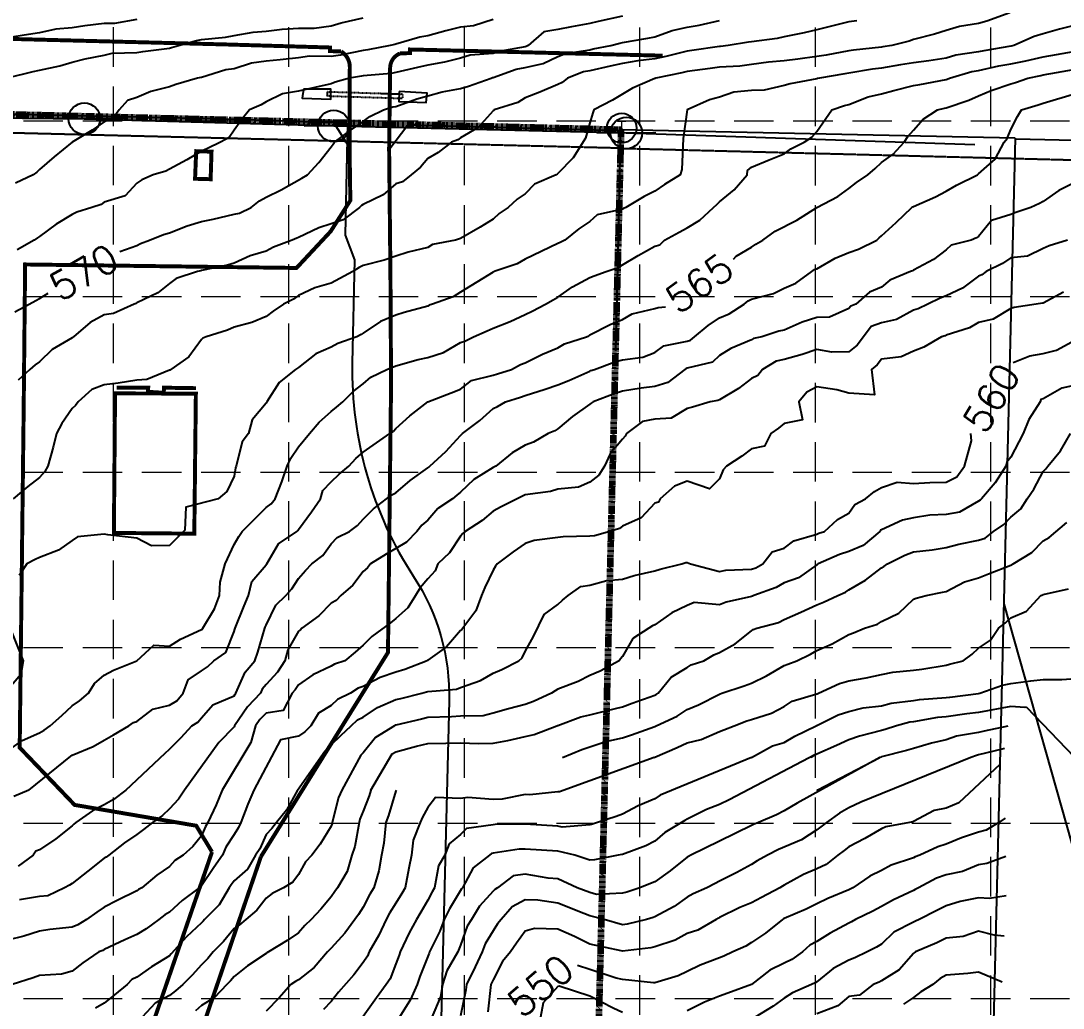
# Model space of a CAD drawing. Header units: inches. Extents: x 8135 to 11700, y -938 to 4760.
# Drawn here: x 9337 to 9865, y 3684 to 4184 of the extents above; entities that cross this region are included whole.
import ezdxf
from ezdxf.enums import TextEntityAlignment as Align

# ---------------------------------------------------------------- set-up
doc = ezdxf.new("R2010")
doc.units = ezdxf.units.IN
doc.header["$MEASUREMENT"] = 0
for name, pattern in [('DASHED', [0.75, 0.5, -0.25]), ('HIDDEN', [0.375, 0.25, -0.125]), ('HIDDEN2', [0.1875, 0.125, -0.0625]), ('PHANTOM', [2.5, 1.25, -0.25, 0.25, -0.25, 0.25, -0.25])]:
    doc.linetypes.add(name, pattern=pattern)
for name, color, linetype in [('ADJ', 11, 'Continuous'), ('ADJ-T', 11, 'Continuous'), ('BNDY', 1, 'PHANTOM'), ('EC', 35, 'DASHED'), ('ESMT', 7, 'HIDDEN'), ('FENCE', 8, 'FENCELINE3'), ('freeze', 7, 'Continuous'), ('GRID', 254, 'HIDDEN'), ('PH2-BNDY', 1, 'PHANTOM'), ('PH2-LOTLINE', 7, 'Continuous'), ('XBLDG', 5, 'Continuous'), ('XCONC', 8, 'Continuous'), ('XELEC', 7, 'DASHED'), ('XMISC', 8, 'Continuous'), ('XRCP', 8, 'HIDDEN2'), ('XTELE', 8, 'Continuous')]:
    doc.layers.add(name, color=color, linetype=linetype)
doc.styles.add('L60', font='simplex', dxfattribs={"height": 12})
doc.styles.get("Standard").update_dxf_attribs({"font": 'ARIAL.TTF'})
doc.styles.add('Style-simple', font='simple.shx')
doc.linetypes.add('FENCELINE3', pattern='A,0.8,-0.1,["X",Standard,S=0.1,R=0,X=-0.05,Y=-0.05],-0.1', length=1)

# ---------------------------------------------------------------- blocks, each defined once
blk = doc.blocks.new('tped')
blk.add_circle((0, 0), 0.75)
at = {"style": 'L60'}
blk.add_text('T', height=0.703, dxfattribs=at).set_placement((0, 0), align=Align.MIDDLE)
blk = doc.blocks.new('pp')
at = {"linetype": 'Continuous'}
blk.add_line((1.871, 0), (-1.871, 0), dxfattribs=at)
blk.add_circle((0, 0), 1, dxfattribs=at)

msp = doc.modelspace()

# ---------------------------------------------------------------- linework, layer by layer
at = {"layer": 'ADJ', "ltscale": 100}
msp.add_line((9841.44, 4124.74), (9915.29, 4122.83), dxfattribs=at)
at = {"layer": 'ADJ'}
msp.add_line((9835.38, 3889.16), (9875.17, 3749.16), dxfattribs=at)
at = {"layer": 'ADJ-T'}
for points in [[(9841.16, 4124.93), (9641.62, 4129.22)], [(9841.16, 4124.93), (9819.06, 3223.06)]]:
    msp.add_lwpolyline(points, dxfattribs=at)
at = {"layer": 'BNDY', "lineweight": 200}
for p, q in [((9641.62, 4129.22), (9241.91, 4139.22)), ((9619.08, 3228.04), (9641.62, 4129.22))]:
    msp.add_line(p, q, dxfattribs=at)
at = {"layer": 'EC', "color": 35, "linetype": 'Continuous'}
for p, q in [((9576.67, 4185.03, 572), (9566.77, 4181.81, 572)), ((9552.76, 4179.33, 572), (9543.67, 4176.81, 572)), ((9560.17, 4181.29, 572), (9552.76, 4179.33, 572)), ((9566.77, 4181.81, 572), (9560.17, 4181.29, 572)), ((9524.55, 4171.91, 572), (9513.18, 4169.65, 572)), ((9526.87, 4172.47, 572), (9524.55, 4171.91, 572)), ((9527.42, 4172.62, 572), (9526.87, 4172.47, 572)), ((9539.58, 4176.07, 572), (9527.42, 4172.62, 572)), ((9543.67, 4176.81, 572), (9539.58, 4176.07, 572)), ((9483.59, 4166.49, 572), (9478.17, 4165.74, 572)), ((9494.67, 4166.33, 572), (9483.59, 4166.49, 572)), ((9499.42, 4167.09, 572), (9494.67, 4166.33, 572)), ((9510.92, 4169.46, 572), (9499.42, 4167.09, 572)), ((9513.18, 4169.65, 572), (9510.92, 4169.46, 572)), ((9454.29, 4162.91, 572), (9445.42, 4160.03, 572)), ((9461.67, 4163.94, 572), (9454.29, 4162.91, 572)), ((9468.89, 4164.69, 572), (9461.67, 4163.94, 572)), ((9478.17, 4165.74, 572), (9468.89, 4164.69, 572)), ((9428.63, 4155.71, 572), (9427.01, 4155.41, 572)), ((9428.92, 4155.8, 572), (9428.63, 4155.71, 572)), ((9441.22, 4159.61, 572), (9428.92, 4155.8, 572)), ((9445.42, 4160.03, 572), (9441.22, 4159.61, 572)), ((9412.67, 4151.05, 572), (9403.25, 4148.55, 572)), ((9415.92, 4152.21, 572), (9412.67, 4151.05, 572)), ((9427.01, 4155.41, 572), (9415.92, 4152.21, 572)), ((9396.17, 4145.61, 572), (9391.42, 4144.02, 572)), ((9403.25, 4148.55, 572), (9396.17, 4145.61, 572)), ((9391.42, 4144.02, 572), (9387.22, 4139.41, 572)), ((9384.07, 4135.01, 572), (9379.67, 4133.27, 572)), ((9387.22, 4139.41, 572), (9384.07, 4135.01, 572)), ((9379.67, 4133.27, 572), (9373.58, 4129.1, 572)), ((9373.58, 4129.1, 572), (9363.42, 4122.91, 572)), ((9363.42, 4122.91, 572), (9354.32, 4115.51, 572)), ((9354.32, 4115.51, 572), (9346.92, 4109.07, 572)), ((9346.92, 4109.07, 572), (9345.55, 4107.81, 572)), ((9343.67, 4106.41, 572), (9334.79, 4102.23, 572)), ((9345.55, 4107.81, 572), (9343.67, 4106.41, 572))]:
    msp.add_line(p, q, dxfattribs=at)
at = {"layer": 'EC', "color": 35, "linetype": 'Continuous', "flags": 128}
for points, elevation in [([(9838.43, 4188.41), (9826.74, 4184.29), (9822.67, 4183.02), (9812.95, 4181.63), (9806.17, 4179.58), (9800.38, 4177.7), (9789.67, 4174.99), (9787.45, 4174.17), (9778.62, 4171.91), (9774.14, 4171.18), (9773.42, 4171.06), (9759.24, 4169.59), (9756.92, 4169.2), (9745.4, 4167.11), (9740.67, 4166.34), (9731.11, 4164.98), (9724.17, 4164.2), (9716.17, 4163.41), (9707.67, 4162.32), (9701.64, 4161.54), (9691.42, 4160.95), (9686.57, 4160.27), (9674.92, 4158.73), (9672.32, 4158.05), (9659.17, 4155.41), (9658.84, 4155.25), (9658.67, 4155.16), (9647.38, 4150.37), (9642.17, 4147.27), (9637.21, 4144.23), (9627.74, 4139.41), (9627.21, 4137.88), (9625.67, 4132.81), (9623.55, 4125.06), (9617.2, 4115.02), (9609.42, 4107.13), (9609.09, 4106.74), (9608.71, 4106.41), (9597.7, 4101.63), (9592.92, 4096.86), (9588.8, 4094.1), (9584.26, 4089.91), (9579.67, 4086.87), (9576.67, 4083.99), (9570.13, 4079.96), (9560.17, 4074.24), (9559.6, 4073.99), (9557.64, 4073.41), (9545.97, 4071.18), (9543.67, 4069.67), (9533.59, 4067.34), (9527.42, 4065.22), (9521.45, 4063.2), (9510.92, 4060.54), (9508.86, 4059.44), (9505.7, 4057.41), (9494.67, 4051.5), (9486.3, 4049.28), (9478.17, 4045.31), (9475.57, 4043.52), (9470.56, 4040.91), (9465.23, 4037.36), (9461.67, 4034.67), (9454.49, 4031.71), (9445.42, 4029.24), (9442.07, 4027.77), (9431.28, 4024.41), (9429.58, 4023.75), (9428.92, 4022.98), (9422.6, 4014.33), (9413.41, 4007.91), (9413.03, 4007.55), (9412.67, 4007.44), (9401.23, 4002.86), (9396.17, 4002.53), (9386.7, 4000.88), (9379.67, 4000.17), (9373.46, 3997.72), (9366.47, 3991.41), (9365.17, 3989.7), (9363.42, 3988.1), (9358.15, 3980.52), (9355.52, 3975.41), (9353.8, 3968.54), (9351.14, 3958.91), (9349.6, 3956.23), (9346.92, 3953.25), (9340.9, 3948.53), (9333.58, 3942.41)], 568), ([(9330.67, 4155.62), (9343.67, 4158.71), (9346.92, 4159.38), (9357.24, 4161.6), (9363.42, 4163.55), (9370.1, 4165.13), (9379.67, 4167.07), (9383.62, 4167.96), (9396.17, 4168.39), (9399.19, 4168.9), (9412.67, 4170.65), (9413.72, 4170.85), (9417.22, 4171.91), (9426.47, 4174.41), (9428.92, 4174.94), (9441.15, 4176.19), (9445.42, 4176.93), (9455.05, 4178.63), (9461.67, 4179.17), (9469.85, 4180.23), (9478.17, 4180.78), (9485.95, 4180.64), (9494.67, 4181.88), (9499.67, 4183.33), (9510.92, 4185.98)], 573), ([(9396.17, 4185.01), (9384.94, 4183.14), (9379.67, 4183.01), (9369.92, 4181.81), (9363.42, 4180.95), (9355.11, 4180.23), (9346.92, 4178.38), (9341.37, 4177.55), (9330.67, 4175.83)], 574), ([(9642.17, 4186.8), (9629.96, 4184.12), (9625.67, 4183), (9616.32, 4181.41), (9609.42, 4179.95), (9602.42, 4178.91), (9594.52, 4171.91), (9593.44, 4171.39), (9592.92, 4171.28), (9579.66, 4168.88), (9576.67, 4167.79), (9564.99, 4167.1), (9560.17, 4165.55), (9552.11, 4163.48), (9543.67, 4162.04), (9538.33, 4160.83), (9527.42, 4158.26), (9525.05, 4157.78), (9510.92, 4156.57), (9509.97, 4156.37), (9503.96, 4155.41), (9496.68, 4153.43), (9494.67, 4152.59), (9478.17, 4148.82), (9469.92, 4147.41), (9461.67, 4143.33), (9459.19, 4141.86), (9453.22, 4139.41), (9449.76, 4135.01), (9445.42, 4128.99), (9442.97, 4125.37), (9438.63, 4122.91), (9432.04, 4119.8), (9428.92, 4118.45), (9421.49, 4113.96), (9412.67, 4109.37), (9410.84, 4108.24), (9404.42, 4106.41), (9398.69, 4103.9), (9396.17, 4102.13), (9390.28, 4095.8), (9379.67, 4092.6), (9378.16, 4091.45), (9373.35, 4089.91), (9365.78, 4087.52), (9363.42, 4086.28), (9355.38, 4081.45), (9346.92, 4075.2), (9345.88, 4074.47), (9344.22, 4073.41), (9335.63, 4068.53)], 571), ([(9760.88, 4184.46), (9756.92, 4183.85), (9747.42, 4181.56), (9740.67, 4179.84), (9734.28, 4178.31), (9724.17, 4176.34), (9720.6, 4175.48), (9707.67, 4173.85), (9706.08, 4173.53), (9695.7, 4171.91), (9691.91, 4171.42), (9691.42, 4171.39), (9677.4, 4169.44), (9674.92, 4169.11), (9664.2, 4166.3), (9658.67, 4165.19), (9649.99, 4164.1), (9642.17, 4162.73), (9636.04, 4161.54), (9625.67, 4159.14), (9622.5, 4158.64), (9614.3, 4155.41), (9611.62, 4153.25), (9609.42, 4152.21), (9600.34, 4148.22), (9592.92, 4145.36), (9589.21, 4143.06), (9577.22, 4139.41), (9576.99, 4139.09), (9576.67, 4138.82), (9569.12, 4130.46), (9560.17, 4125.14), (9558.86, 4124.22), (9555.59, 4122.91), (9548.78, 4117.8), (9543.67, 4114.66), (9539.83, 4110.31), (9535.22, 4106.41), (9530.85, 4102.94), (9527.42, 4101.81), (9521.03, 4096.3), (9510.92, 4091.44), (9509.98, 4090.87), (9509.03, 4089.91), (9500.79, 4083.7), (9494.67, 4081.66), (9488.47, 4079.62), (9478.17, 4074.62), (9477.26, 4074.33), (9474.87, 4073.41), (9465.47, 4069.73), (9461.67, 4067.7), (9453.55, 4065.41), (9445.42, 4061.66), (9442.12, 4060.61), (9428.92, 4058), (9428.54, 4057.79), (9426.89, 4057.41), (9416.07, 4053.96), (9412.67, 4051.49), (9406.86, 4046.72), (9396.17, 4041.6), (9395.8, 4041.29), (9394.8, 4040.91), (9384.33, 4036.26), (9379.67, 4035.49), (9372.57, 4031.62), (9364.12, 4024.41), (9363.84, 4023.99), (9363.42, 4023.86), (9353.35, 4017.98), (9346.92, 4011.69), (9344.72, 4010.15), (9341.96, 4007.91), (9336.02, 4002.48)], 569), ([(9871.67, 4182.17), (9863.55, 4180.16), (9855.42, 4177.77), (9850.85, 4176.49), (9840.5, 4171.91), (9839.22, 4171.61), (9838.92, 4171.55), (9825.26, 4169.29), (9822.67, 4168.72), (9811.08, 4167.01), (9806.17, 4165.52), (9797.37, 4164.22), (9789.67, 4163.19), (9783.07, 4162.12), (9773.42, 4160.41), (9768.89, 4159.95), (9756.92, 4157.9), (9754.85, 4157.52), (9742.03, 4155.41), (9740.95, 4155.14), (9740.67, 4155.05), (9727.16, 4152.51), (9724.17, 4151.66), (9713.94, 4149.33), (9707.67, 4149.14), (9698.63, 4148.32), (9691.42, 4145.77), (9686.26, 4144.42), (9674.92, 4139.41), (9672.99, 4124.87), (9672.22, 4109.16), (9671.37, 4106.41), (9663.45, 4101.56), (9658.67, 4098.16), (9653.17, 4095.41), (9643.94, 4089.91), (9642.71, 4089.38), (9642.17, 4089.12), (9629.48, 4086.1), (9625.67, 4082.84), (9620.1, 4079.07), (9613.09, 4073.41), (9610.61, 4072.24), (9609.42, 4071.63), (9592.92, 4063.76), (9588.86, 4061.41), (9577.3, 4057.41), (9576.87, 4057.21), (9576.67, 4057.09), (9560.17, 4047.06), (9556.4, 4044.69), (9545.92, 4040.91), (9544.22, 4040.37), (9543.67, 4039.96), (9531.61, 4036.66), (9527.42, 4035.41), (9519.63, 4032.2), (9510.92, 4026.33), (9509.78, 4025.57), (9507.67, 4024.41), (9497.96, 4021.08), (9494.67, 4019.25), (9486.87, 4015.72), (9478.17, 4008.86), (9477.56, 4008.53), (9476.58, 4007.91), (9468.37, 4001.21), (9462.07, 3991.41), (9461.87, 3991.22), (9461.67, 3990.74), (9454.62, 3982.35), (9452.78, 3975.41), (9449.6, 3971.17), (9446.53, 3958.91), (9446.19, 3958.13), (9445.42, 3953.83), (9441.8, 3946.03), (9437.46, 3942.41), (9421.01, 3938.21), (9420.52, 3926.48), (9412.67, 3918.72), (9403.6, 3918.49), (9396.17, 3922.37), (9381.46, 3924.13), (9379.67, 3924.54), (9366.18, 3923.11), (9363.42, 3921.27), (9356.52, 3916.31), (9346.92, 3912.71), (9344.72, 3911.65), (9340.42, 3909.41), (9336.58, 3903.59)], 567), ([(9387.53, 4067.61), (9396.17, 4070.7), (9398.05, 4071.6), (9402.66, 4073.41), (9409.78, 4076.3), (9412.67, 4077.01), (9421.77, 4080.68), (9428.92, 4082.84), (9434.86, 4083.97), (9445.42, 4086.45), (9448.27, 4087.02), (9454.06, 4089.91), (9458.29, 4093.35), (9461.67, 4095.18), (9469.33, 4098.76), (9479.85, 4104.74), (9482.62, 4106.41), (9488.4, 4112.68), (9494.67, 4120.66), (9495.58, 4121.99), (9496.3, 4122.91), (9504.74, 4129.18), (9510.92, 4133.52), (9514.31, 4136.02), (9521.24, 4139.41), (9525.94, 4140.85), (9527.42, 4141.03), (9538.08, 4144.92), (9543.67, 4146.48), (9550.9, 4148.4), (9560.17, 4150.18), (9564.3, 4151.41), (9575.73, 4155.41), (9576.45, 4155.64), (9576.67, 4155.65), (9588.44, 4159.96), (9592.92, 4160.77), (9602.08, 4162.75), (9609.42, 4166.28), (9613.42, 4167.85), (9625.67, 4169.78), (9627.4, 4170.18), (9636.32, 4171.91), (9640.96, 4173.12), (9642.17, 4173.39), (9655.01, 4175.58), (9658.67, 4176.38), (9667.46, 4179.49), (9674.92, 4181.18), (9681.11, 4182.22), (9691.42, 4184.55)], 570), ([(9330.67, 3814.61), (9338.15, 3820.05), (9346.92, 3823.92), (9349.22, 3825.18), (9352.32, 3827.41), (9358.17, 3832.66), (9363.42, 3837.54), (9367.23, 3840.05), (9371.74, 3843.91), (9374.73, 3848.93), (9379.67, 3853.03), (9384.43, 3855.66), (9396.17, 3860.41), (9404.78, 3868.3), (9412.67, 3867.77), (9418.23, 3871.27), (9428.92, 3876.12), (9429.4, 3876.43), (9429.58, 3876.91), (9435.59, 3886.75), (9438.09, 3893.41), (9438.39, 3900.23), (9440.96, 3909.41), (9445.42, 3919.16), (9447.95, 3923.35), (9449.54, 3925.91), (9455.69, 3931.98), (9461.67, 3938.06), (9464.24, 3939.84), (9466.35, 3942.41), (9469.66, 3950.93), (9472.28, 3958.91), (9474.13, 3962.95), (9478.17, 3968.73), (9483.67, 3975.41), (9488.64, 3981.26), (9494.67, 3986.51), (9497.41, 3988.71), (9500.62, 3991.41), (9505.77, 3996.64), (9510.92, 4000.54), (9514.82, 4004.02), (9522.87, 4007.91), (9527.42, 4009.69), (9538.71, 4012.95), (9543.67, 4013.89), (9551.54, 4016.55), (9560.17, 4021.5), (9562.3, 4022.28), (9566.77, 4024.41), (9573.67, 4027.41), (9576.67, 4028.78), (9585.32, 4032.13), (9592.92, 4035.75), (9596.43, 4037.4), (9603.24, 4040.91), (9607.15, 4043.19), (9609.42, 4044.45), (9616.95, 4049.77), (9625.67, 4054.48), (9627.81, 4055.27), (9633.92, 4057.41), (9640.09, 4059.43), (9642.17, 4060.86), (9650.22, 4065.61), (9658.67, 4070.33), (9661.17, 4070.95), (9663.45, 4073.41), (9670.98, 4077.41), (9674.92, 4079.6), (9681.33, 4083.5), (9688.39, 4089.91), (9689.97, 4091.37), (9691.42, 4092.82), (9698.84, 4098.88), (9705.35, 4106.41), (9705.53, 4108.59), (9707.67, 4110.26), (9716.5, 4114.08), (9724.17, 4117.06), (9727.47, 4119.61), (9734.26, 4122.91), (9738.11, 4125.48), (9740.67, 4128.41), (9748.26, 4139.41), (9754.72, 4141.58), (9756.92, 4142.13), (9766.75, 4145.88), (9773.42, 4147.41), (9779.76, 4149.17), (9789.67, 4151.59), (9792.92, 4152.26), (9806.17, 4154.69), (9806.72, 4154.88), (9807.93, 4155.41), (9819.24, 4158.84), (9822.67, 4159.35), (9832.85, 4161.58), (9838.92, 4162.58), (9846.65, 4164.18), (9855.42, 4166.23), (9871.67, 4169.07)], 566), ([(9698.41, 4063.76), (9699.78, 4065.19), (9707.67, 4069.85), (9709.82, 4071.33), (9713.36, 4073.41), (9719.63, 4077.95), (9730.63, 4083.45), (9740.67, 4089.91), (9751.38, 4095.54), (9756.92, 4099.48), (9760.86, 4102.47), (9766.55, 4106.41), (9770.25, 4109.58), (9773.42, 4112.76), (9779.42, 4116.82), (9784.89, 4122.91), (9786.82, 4125.8), (9789.67, 4129.02), (9794.51, 4134.57), (9801.87, 4139.41), (9805.42, 4140.14), (9806.17, 4140.28), (9817.65, 4144.28), (9822.67, 4146.49), (9829.09, 4149.1), (9838.92, 4152.47), (9841.25, 4153.16), (9847.61, 4155.41), (9854.09, 4156.75), (9855.42, 4157.06), (9871.67, 4159.9)], 565), ([(9390.67, 3794.91), (9410.47, 3813.54), (9412.67, 3815.56), (9418.58, 3821.59), (9424.08, 3827.41), (9427.11, 3829.26), (9428.92, 3831.42), (9434.72, 3838.12), (9445.42, 3842.66), (9445.93, 3843.4), (9446.42, 3843.91), (9451.1, 3854.65), (9455.94, 3860.41), (9457.5, 3864.65), (9461.07, 3876.91), (9461.25, 3877.34), (9461.67, 3878.38), (9466.65, 3888.44), (9471.62, 3893.41), (9474.72, 3896.76), (9478.17, 3902.05), (9481.66, 3906.03), (9484.83, 3909.41), (9490.39, 3913.69), (9494.67, 3919.61), (9497.75, 3922.79), (9503.9, 3925.91), (9508.04, 3928.84), (9510.92, 3932.05), (9516.05, 3937.29), (9522.65, 3942.41), (9525.43, 3944.4), (9527.42, 3945.49), (9534.65, 3951.58), (9543.67, 3958.12), (9544.1, 3958.48), (9544.63, 3958.91), (9552.69, 3966.4), (9560.17, 3974.46), (9560.67, 3974.92), (9561.11, 3975.41), (9569.91, 3981.97), (9576.67, 3988.11), (9578.92, 3989.2), (9582.89, 3991.41), (9590.49, 3993.89), (9592.92, 3994.65), (9602.99, 3997.85), (9609.42, 4000.05), (9614.99, 4002.26), (9625.67, 4007.09), (9626.26, 4007.33), (9628.1, 4007.91), (9638.38, 4011.71), (9642.17, 4012.74), (9652.49, 4014.1), (9658.67, 4016.47), (9663.11, 4019.91), (9674.92, 4022.21), (9676.7, 4022.64), (9678.64, 4024.41), (9685.68, 4030.15), (9691.42, 4034.06), (9696.26, 4036), (9703.85, 4040.91), (9705.96, 4042.65), (9707.67, 4043.48), (9718.73, 4046.35), (9724.17, 4049.03), (9729.97, 4051.62), (9738.14, 4057.41), (9739.54, 4058.51), (9740.67, 4058.91), (9749.91, 4064.31), (9756.92, 4067.05), (9761.76, 4068.72), (9771, 4073.41), (9772.34, 4074.5), (9773.42, 4075.58), (9780.87, 4082.35), (9788.75, 4089.91), (9789.3, 4090.29), (9789.67, 4090.45), (9800.86, 4095.22), (9806.17, 4098.16), (9811.37, 4101.22), (9822.11, 4106.41), (9822.4, 4106.69), (9822.67, 4106.98), (9831.1, 4114.35), (9835.67, 4122.91), (9837.06, 4124.8), (9838.92, 4129.33), (9842.29, 4136.05), (9844.42, 4139.41), (9852.87, 4141.89), (9855.42, 4142.79), (9871.67, 4147.56)], 564), ([(9871.67, 4102.8), (9863.21, 4098.5), (9855.42, 4092.86), (9853.46, 4091.87), (9849.08, 4089.91), (9841.54, 4087.3), (9838.92, 4086.34), (9829.21, 4083.28), (9822.67, 4075.29), (9821.6, 4074.48), (9818.92, 4073.41), (9808.8, 4070.87), (9806.17, 4068.46), (9799.84, 4063.55), (9789.67, 4058.16), (9789.18, 4057.9), (9788.2, 4057.41), (9777.74, 4053.03), (9773.42, 4049.55), (9767.31, 4047.03), (9760.46, 4040.91), (9757.85, 4039.98), (9756.92, 4038.73), (9747.14, 4034.34), (9740.67, 4034.14), (9733.22, 4031.86), (9724.17, 4027.86), (9721.37, 4027.21), (9712.75, 4024.41), (9708.59, 4023.49), (9707.67, 4022.94), (9697.18, 4018.56), (9691.42, 4014.89), (9687.77, 4011.56), (9674.92, 4008.46), (9674.47, 4008.37), (9673.88, 4007.91), (9665.13, 4001.36), (9658.67, 3999.21), (9651.7, 3998.39), (9642.17, 3996.96), (9637.96, 3995.62), (9627.32, 3991.41), (9626.35, 3990.76), (9625.67, 3990.27), (9616.96, 3983.99), (9609.42, 3977.83), (9607.91, 3976.88), (9604.54, 3975.41), (9597.22, 3971.12), (9592.92, 3969.5), (9586.35, 3965.59), (9577.99, 3958.91), (9577.11, 3958.47), (9576.67, 3958.26), (9566.96, 3952.12), (9560.17, 3945.76), (9558.33, 3944.26), (9556.13, 3942.41), (9548.64, 3937.45), (9543.67, 3931.59), (9540.57, 3929.06), (9538.08, 3925.91), (9532.75, 3920.5), (9527.42, 3917.23), (9522.47, 3914.36), (9514.51, 3909.41), (9513.01, 3907.38), (9510.92, 3905.6), (9505.62, 3898.63), (9499.62, 3893.41), (9497.12, 3890.93), (9494.67, 3889.49), (9488.38, 3883.2), (9479.82, 3876.91), (9479.08, 3876), (9478.17, 3875.32), (9472.75, 3865.83), (9471.19, 3860.41), (9467.44, 3854.64), (9461.67, 3848.27), (9459.7, 3845.92), (9458.82, 3843.91), (9452.23, 3837), (9445.64, 3827.41), (9445.59, 3827.25), (9445.42, 3826.98), (9437.7, 3818.9), (9420.32, 3794.91)], 563), ([(9867.61, 4073.41), (9858.4, 4070.48), (9855.42, 4069.05), (9847.38, 4065.22), (9838.92, 4064.45), (9834.73, 4061.54), (9826.45, 4057.41), (9824.25, 4055.81), (9822.67, 4055.09), (9814.49, 4049.09), (9806.17, 4045.23), (9803.12, 4043.96), (9796.87, 4040.91), (9791.99, 4038.59), (9789.67, 4037.89), (9781.04, 4033.18), (9773.42, 4031.54), (9768.16, 4029.67), (9764.28, 4024.41), (9761.07, 4020.26), (9756.92, 4016.89), (9748.36, 4016.6), (9740.67, 4017.93), (9733.19, 4015.39), (9724.17, 4012.94), (9720.05, 4012.04), (9713.17, 4007.91), (9710.8, 4004.78), (9707.67, 4003.34), (9700.97, 3998.21), (9691.42, 3992.56), (9690.61, 3992.23), (9686.57, 3991.41), (9677.67, 3988.74), (9674.92, 3988.1), (9666.97, 3983.24), (9658.67, 3982.68), (9652.33, 3981.56), (9644.33, 3975.41), (9643.53, 3974.05), (9642.17, 3972.58), (9635.96, 3965.12), (9633.15, 3958.91), (9630.17, 3954.41), (9625.67, 3950.83), (9619.95, 3948.22), (9609.42, 3947.23), (9605.74, 3946.1), (9592.92, 3944.39), (9591.62, 3943.74), (9588.86, 3942.41), (9580.77, 3938.25), (9576.67, 3936.05), (9571.22, 3931.37), (9562.48, 3925.91), (9561.31, 3924.78), (9560.17, 3923.5), (9554.54, 3915.05), (9548.71, 3909.41), (9547.3, 3905.9), (9543.67, 3901.83), (9539.81, 3897.22), (9537.3, 3893.41), (9533.49, 3887.25), (9527.42, 3881.79), (9524.78, 3879.56), (9515.2, 3872.63), (9510.92, 3868.25), (9506.75, 3864.65), (9501.57, 3860.41), (9496.36, 3858.7), (9494.67, 3857.63), (9485.34, 3853.24), (9478.17, 3848.26), (9476.46, 3845.62), (9474.91, 3843.91), (9470.38, 3835.21), (9461.67, 3833.91), (9458.53, 3830.61), (9456.33, 3827.41), (9453.97, 3819), (9439.48, 3794.91)], 562), ([(9334.44, 4037.09), (9341.7, 4040.91), (9345.07, 4042.79), (9346.92, 4043.77), (9351.22, 4046.49)], 570), ([(9865.58, 4047.1), (9855.42, 4041.44), (9854.95, 4041.39), (9851.76, 4040.91), (9840.65, 4039.19), (9838.92, 4038.77), (9830.04, 4033.43), (9822.67, 4031.58), (9818.09, 4028.99), (9806.17, 4025.22), (9805.63, 4024.96), (9803.82, 4024.41), (9794.95, 4019.13), (9789.67, 4017.21), (9783.38, 4014.3), (9773.42, 4013.02), (9771.2, 4010.14), (9768.45, 4007.91), (9769.87, 3994.96), (9756.92, 3995.89), (9750.87, 3997.56), (9740.67, 3999.11), (9735.65, 3996.43), (9731.62, 3991.41), (9733.43, 3982.43), (9724.17, 3980.59), (9721.34, 3978.16), (9717.45, 3975.41), (9714.11, 3968.97), (9707.67, 3967.65), (9702.63, 3964.03), (9694.96, 3958.91), (9693.27, 3957.04), (9691.42, 3952.56), (9686.35, 3947.49), (9674.92, 3951.29), (9668.6, 3948.83), (9661.27, 3942.41), (9660.43, 3940.63), (9658.67, 3940.21), (9651.76, 3932.83), (9642.17, 3928.6), (9640.77, 3927.32), (9635.76, 3925.91), (9627.97, 3923.61), (9625.67, 3923.39), (9612.1, 3923.2), (9609.42, 3922.82), (9597.51, 3921.33), (9592.92, 3919.8), (9586.85, 3915.58), (9578.76, 3909.41), (9577.82, 3908.28), (9576.67, 3906.21), (9572.5, 3897.46), (9570.78, 3893.41), (9567.89, 3885.7), (9561.3, 3876.91), (9560.81, 3876.28), (9560.17, 3875.64), (9553.1, 3867.48), (9543.67, 3860.75), (9543.49, 3860.6), (9543.28, 3860.41), (9531.88, 3855.89), (9527.42, 3854.67), (9519.49, 3851.84), (9510.92, 3847.31), (9508.4, 3846.48), (9504.36, 3843.91), (9497.82, 3840.71), (9494.67, 3837.75), (9488.22, 3833.86), (9484.34, 3827.41), (9481.31, 3824.37), (9478.17, 3822.19), (9468.91, 3820.39), (9455.52, 3794.91)], 561), ([(9341.51, 3794.91), (9362.75, 3812.07), (9363.42, 3812.55), (9374.09, 3816.91), (9379.67, 3820.18), (9384.39, 3822.84), (9392.16, 3827.41), (9394.49, 3829.1), (9396.17, 3829.63), (9404.28, 3835.8), (9412.67, 3837.83), (9416.42, 3840.11), (9419.61, 3843.91), (9422.22, 3850.71), (9428.92, 3855.31), (9431.99, 3857.34), (9435.22, 3860.41), (9441.36, 3864.48), (9445.42, 3875.17), (9445.89, 3876.44), (9446.03, 3876.91), (9450.56, 3888.2), (9452.71, 3893.41), (9454.47, 3900.51), (9461.67, 3908.89), (9461.93, 3909.16), (9462.09, 3909.41), (9467.93, 3919.66), (9477.18, 3925.91), (9477.77, 3926.32), (9478.17, 3926.81), (9484.72, 3935.86), (9489.17, 3942.41), (9490.43, 3946.66), (9494.67, 3950.99), (9498.69, 3954.83), (9503.54, 3958.91), (9507.15, 3962.75), (9510.92, 3966.08), (9524.33, 3975.41), (9526.19, 3976.61), (9527.42, 3977.94), (9534.55, 3984.4), (9543.67, 3991.41), (9555.51, 3996.08), (9560.17, 3997.83), (9565.72, 4002.37), (9576.67, 4004.95), (9578.88, 4005.67), (9586.03, 4007.91), (9590.55, 4010.32), (9592.92, 4011.21), (9601.64, 4015.69), (9609.42, 4018.77), (9612.92, 4020.86), (9623.99, 4024.41), (9625.14, 4024.95), (9625.67, 4025.36), (9635.91, 4030.68), (9642.17, 4033.25), (9647.11, 4035.98), (9658.67, 4038.79), (9660.25, 4039.31), (9664.07, 4039.58)], 565), ([(9840.21, 4011.47), (9848.53, 4014.8), (9855.42, 4015.95), (9862.06, 4017.68), (9871.67, 4022.86)], 560), ([(9871.67, 3999.94), (9864.84, 3998.35), (9855.42, 3993.08), (9854.21, 3992.63), (9853.8, 3991.41), (9848.11, 3982.51), (9845.16, 3975.41), (9843.05, 3971.29), (9838.92, 3963.51), (9836.95, 3960.91), (9836.39, 3958.91), (9830.99, 3950.47), (9824.11, 3942.41), (9823.4, 3941.68), (9822.67, 3941.19), (9813.01, 3935.58), (9806.17, 3934.46), (9798, 3934.09), (9789.67, 3932.74), (9784.08, 3931.6), (9773.42, 3926.72), (9772.9, 3926.43), (9772.54, 3925.91), (9764.11, 3918.72), (9756.92, 3915.72), (9752.25, 3914.16), (9741.38, 3909.41), (9740.96, 3909.13), (9740.67, 3909.01), (9731.47, 3902.34), (9724.17, 3899.75), (9720.05, 3897.41), (9708.83, 3893.41), (9708.07, 3893.01), (9707.67, 3892.91), (9694.67, 3890.11), (9691.42, 3888.75), (9678.52, 3889.81), (9674.92, 3888.4), (9667.29, 3884.66), (9658.67, 3878.59), (9657.5, 3878.09), (9655.5, 3876.91), (9647.51, 3871.58), (9642.17, 3862.47), (9641.18, 3861.4), (9640.52, 3860.41), (9630.92, 3855.17), (9625.67, 3852.86), (9619.83, 3849.84), (9609.42, 3845.94), (9608.13, 3845.2), (9606.28, 3843.91), (9597.08, 3839.75), (9592.92, 3838.19), (9584.47, 3836), (9576.67, 3833.87), (9571.62, 3832.47), (9560.17, 3832.28), (9555.61, 3831.98), (9543.67, 3831.6), (9540.36, 3830.77), (9527.42, 3827.8), (9527.15, 3827.68), (9526.76, 3827.41), (9517.03, 3821.49), (9510.92, 3813.72), (9509.71, 3812.61), (9500.04, 3794.91)], 559), ([(9477.65, 3794.91), (9491.44, 3814.55), (9494.67, 3817.81), (9499.55, 3822.61), (9504.8, 3827.41), (9507.98, 3830.4), (9510.92, 3831.84), (9518.09, 3836.75), (9527.42, 3840.69), (9530.01, 3841.28), (9540.53, 3843.91), (9543.01, 3844.59), (9543.67, 3844.85), (9558.13, 3845.95), (9560.17, 3846.87), (9570.23, 3850.35), (9576.67, 3854.16), (9581.14, 3855.88), (9589.78, 3860.41), (9591.42, 3861.93), (9592.92, 3865.12), (9597.19, 3872.64), (9602.6, 3883.74), (9609.42, 3888.91), (9611.78, 3891.02), (9614.65, 3893.41), (9621.07, 3897.95), (9625.67, 3898.65), (9634.37, 3900.98), (9642.17, 3901.77), (9648.17, 3903.59), (9658.67, 3905.85), (9661.3, 3906.82), (9672.36, 3909.41), (9674.29, 3910.05), (9674.92, 3910.12), (9676.76, 3909.41), (9691.42, 3905.57), (9694.65, 3906.24), (9707.67, 3906.68), (9709.74, 3907.41), (9713.27, 3909.41), (9718.05, 3915.54), (9724.17, 3917.45), (9729.04, 3921.04), (9740.67, 3924.52), (9741.63, 3924.94), (9744.52, 3925.91), (9751.11, 3931.82), (9756.92, 3935.11), (9759.91, 3939.42), (9765.36, 3942.41), (9769.83, 3946), (9773.42, 3948.17), (9781.45, 3950.76), (9789.67, 3950.2), (9797.92, 3950.66), (9806.17, 3950.75), (9811.6, 3953.49), (9815.54, 3958.91), (9819.04, 3971.77), (9818.73, 3975.39)], 560), ([(9514.66, 3794.91), (9525.62, 3813.16), (9527.42, 3814.26), (9537.86, 3817.13), (9543.67, 3818.49), (9552.72, 3818.64), (9560.17, 3818.88), (9569.36, 3818.51), (9576.67, 3818.63), (9584.19, 3820.01), (9592.92, 3822.08), (9597.49, 3822.98), (9608.98, 3827.41), (9609.3, 3827.53), (9609.42, 3827.59), (9621.2, 3831.96), (9625.67, 3833.02), (9634.44, 3835.14), (9642.17, 3837.12), (9647.12, 3838.96), (9658.67, 3842.96), (9659.32, 3843.26), (9660.3, 3843.91), (9666.95, 3852.01), (9674.92, 3857.01), (9676.99, 3858.35), (9683.48, 3860.41), (9688.53, 3863.31), (9691.42, 3864.54), (9699.25, 3868.97), (9707.67, 3875.48), (9708.39, 3876.19), (9710.21, 3876.91), (9721.27, 3879.81), (9724.17, 3881.34), (9732.56, 3885.02), (9740.67, 3888.73), (9744.01, 3890.02), (9751.35, 3893.41), (9755.21, 3895.09), (9756.92, 3896.23), (9765.32, 3901.26), (9773.42, 3907.35), (9774.69, 3908.17), (9776.45, 3909.41), (9785.33, 3913.82), (9789.67, 3915.55), (9799.13, 3916.46), (9806.17, 3917.76), (9812.68, 3919.4), (9822.67, 3921.38), (9826, 3922.53), (9830.2, 3925.91), (9835.43, 3929.45), (9838.92, 3933.05), (9844.06, 3937.27), (9847.28, 3942.41), (9850.54, 3947.29), (9855.42, 3956.29), (9856.69, 3957.63), (9857.7, 3958.91), (9864.08, 3966.62), (9869.15, 3975.41)], 558), ([(9611.92, 3811.41), (9621.61, 3815.41), (9625.67, 3816.8), (9633.86, 3819.47), (9642.17, 3821.37), (9646.86, 3822.87), (9658.67, 3827.1), (9658.89, 3827.19), (9659.35, 3827.41), (9670.01, 3832.4), (9674.92, 3835.66), (9680.72, 3838.12), (9691.42, 3843.53), (9691.7, 3843.64), (9692.59, 3843.91), (9703.94, 3847.71), (9707.67, 3849.02), (9715.27, 3852.81), (9724.17, 3857.94), (9725.97, 3858.61), (9730.56, 3860.41), (9737.44, 3863.64), (9740.67, 3865.55), (9748.52, 3868.94), (9756.92, 3873.67), (9759.34, 3874.49), (9764.82, 3876.91), (9771.44, 3878.89), (9773.42, 3880.32), (9782.22, 3884.48), (9789.67, 3891.54), (9791.03, 3892.06), (9796.02, 3893.41), (9804.37, 3895.16), (9806.17, 3895.41), (9815.51, 3900.36), (9822.67, 3902.35), (9827.7, 3904.46), (9838.92, 3908.8), (9839.4, 3908.95), (9840.13, 3909.41), (9849.67, 3915.16), (9855.42, 3921.02), (9858.45, 3922.84), (9867.33, 3930.32)], 557), ([(9658.2, 3811.41), (9658.56, 3811.52), (9658.67, 3811.57), (9669.87, 3816.38), (9674.92, 3818.77), (9682.11, 3820.44), (9691.42, 3824.59), (9693.54, 3825.32), (9698.81, 3827.41), (9705.24, 3829.89), (9707.67, 3830.64), (9717.77, 3833.82), (9724.17, 3837.23), (9728.14, 3839.94), (9740.67, 3843.59), (9740.89, 3843.69), (9741.58, 3843.91), (9752.12, 3848.79), (9756.92, 3850.21), (9765.65, 3851.68), (9773.42, 3853.42), (9779.16, 3854.59), (9789.67, 3855.62), (9793.92, 3856.17), (9806.17, 3858.21), (9807.96, 3858.63), (9814.78, 3860.41), (9819.37, 3863.71), (9822.67, 3866.67), (9828.64, 3870.85), (9832.76, 3876.91), (9836.3, 3879.58), (9838.92, 3882.1), (9846.84, 3885.49), (9854.16, 3893.41), (9855.11, 3893.71), (9855.42, 3893.91), (9868.18, 3896.85)], 556), ([(9332.89, 3874.66), (9338.58, 3860.41), (9337.48, 3853.5), (9330.67, 3845.56)], 567), ([(9707.67, 3811.41), (9718.16, 3817.24), (9724.17, 3818.93), (9729.47, 3822.27), (9740.37, 3827.41), (9740.55, 3827.53), (9740.67, 3827.57), (9751.51, 3832.91), (9756.92, 3834.6), (9764.23, 3836.6), (9773.42, 3837.63), (9778.3, 3838.96), (9789.67, 3840.24), (9792.77, 3840.81), (9806.17, 3841.76), (9808.06, 3842.02), (9822.67, 3843.81), (9823.2, 3843.91), (9834.83, 3848.07), (9838.92, 3848.91), (9849.09, 3850.25), (9855.42, 3850.8), (9864.89, 3850.8), (9871.67, 3851.46)], 555), ([(9846.91, 3836.81), (9846.1, 3836.74), (9838.92, 3837.16), (9822.67, 3834.16), (9816.66, 3833.43), (9806.17, 3832), (9801.89, 3831.69), (9789.67, 3829.46), (9787.86, 3829.25), (9781.1, 3827.41), (9775.28, 3825.58), (9773.42, 3825.12), (9762.28, 3822.22), (9756.92, 3820.28), (9750.73, 3817.51), (9740.67, 3813.14), (9739.47, 3812.57), (9737.63, 3811.41)], 554), ([(9837.39, 3827.2), (9825.43, 3824.7), (9822.67, 3824.01), (9811.51, 3822.24), (9806.17, 3820.28), (9798.77, 3818.59), (9789.67, 3815.94), (9786.18, 3814.85), (9773.42, 3811.68), (9773.21, 3811.62), (9772.62, 3811.41)], 553), ([(9740.07, 3812.86), (9696.35, 3789.91), (9691.42, 3787.66), (9684.85, 3784.98), (9674.92, 3780.14), (9673.8, 3779.55), (9672.06, 3778.41), (9663.66, 3773.35), (9658.67, 3769.05), (9654, 3766.58), (9642.17, 3762.31), (9641.87, 3762.22), (9640.11, 3761.91), (9628.06, 3759.53), (9625.67, 3759.43), (9618.09, 3761.91), (9609.42, 3763.94), (9592.92, 3764.96), (9589.97, 3764.91), (9576.67, 3762.91), (9575.79, 3762.79), (9574.9, 3761.91), (9566.6, 3755.49), (9561.19, 3745.41), (9560.72, 3744.88), (9560.17, 3744), (9554.67, 3734.74), (9551.92, 3729.41), (9549.62, 3723.46), (9544.53, 3712.91), (9544.22, 3712.37), (9543.67, 3710.66), (9539.64, 3700.51), (9538.16, 3696.41), (9534.89, 3688.83), (9529.25, 3679.91)], 554), ([(9835.78, 3815.9), (9834.61, 3815.66), (9822.67, 3812.66), (9821.57, 3812.48), (9818.64, 3811.41)], 552), ([(9658.2, 3811.41), (9610.25, 3794.08), (9609.42, 3794), (9595.37, 3792.46), (9592.92, 3792.64), (9581.26, 3790.25), (9576.67, 3790.18), (9563.92, 3791.17), (9560.17, 3790.58), (9547.51, 3791.08), (9543.67, 3786.08), (9540.99, 3781.14), (9539.76, 3778.41), (9536.17, 3769.53), (9535.32, 3761.91), (9533.95, 3755.28), (9532.13, 3745.41), (9530.41, 3742.48), (9527.42, 3737.66), (9524.14, 3732.59), (9522.56, 3729.41), (9518.87, 3721.46), (9513.94, 3712.91), (9513.09, 3710.75), (9510.92, 3707.51), (9506.09, 3701.32), (9498.4, 3692.63), (9494.67, 3687.88), (9490.73, 3683.86)], 556), ([(9707.67, 3811.41), (9661.3, 3792.24), (9658.67, 3790.52), (9650.21, 3786.88), (9642.17, 3782.65), (9639.07, 3781.51), (9629.63, 3778.41), (9626.59, 3777.49), (9625.67, 3777.33), (9611.7, 3776.1), (9609.42, 3776.63), (9592.92, 3777.65), (9577.66, 3777.41), (9576.67, 3777.26), (9563.2, 3775.39), (9560.17, 3772.41), (9554.49, 3767.59), (9552.3, 3761.91), (9549.1, 3756.49), (9547.03, 3745.41), (9545.8, 3743.35), (9543.67, 3739.22), (9540.02, 3733.01), (9537.79, 3729.41), (9534.19, 3722.54), (9529.66, 3712.91), (9529.02, 3711.29), (9527.42, 3706.87), (9524.47, 3699.37), (9522.49, 3696.41), (9517.63, 3689.7), (9510.92, 3680.18)], 555), ([(9740.99, 3794.91), (9740.79, 3794.79), (9772.62, 3811.41), (9730.8, 3788.29), (9724.17, 3784.36), (9720.21, 3782.38), (9711.06, 3778.41), (9708.68, 3777.4), (9707.67, 3776.88), (9691.42, 3769.01), (9676.89, 3761.91), (9675.61, 3761.23), (9674.92, 3760.88), (9666.4, 3754.06), (9658.67, 3748.39), (9656.48, 3747.6), (9650.94, 3745.41), (9644.44, 3743.22), (9642.17, 3742.61), (9629.11, 3742.08), (9625.67, 3742.96), (9619.24, 3745.41), (9609.42, 3749.96), (9604.54, 3750.3), (9592.92, 3752.34), (9586.89, 3751.54), (9578.96, 3745.41), (9577.48, 3744.62), (9576.67, 3743.72), (9569.78, 3736.09), (9565.67, 3729.41), (9563.6, 3725.98), (9560.17, 3716.35), (9559.22, 3713.87), (9558.75, 3712.91), (9553.28, 3703.3), (9551.09, 3696.41), (9549.95, 3690.13), (9545.56, 3679.91)], 553), ([(9818.64, 3811.41), (9762.99, 3788.84), (9756.92, 3785.94), (9752.15, 3783.26), (9745.55, 3778.41), (9742.79, 3776.26), (9740.67, 3774.7), (9732.87, 3769.72), (9721.28, 3764.81), (9715.74, 3761.91), (9710.49, 3759.1), (9707.67, 3757.2), (9700.1, 3753.1), (9691.42, 3748.75), (9689.24, 3747.59), (9684.99, 3745.41), (9678.1, 3742.33), (9674.92, 3740.59), (9668.33, 3735.9), (9658.67, 3730.63), (9657.74, 3730.31), (9654.4, 3729.41), (9644.58, 3727), (9642.17, 3726.73), (9633.01, 3729.41), (9625.67, 3731.28), (9622.58, 3732.46), (9609.42, 3737.58), (9599.33, 3739.2), (9592.92, 3739.31), (9586.41, 3735.83), (9580.69, 3729.41), (9578.96, 3727.09), (9576.67, 3723.67), (9572.62, 3716.97), (9571.17, 3712.91), (9567.64, 3705.45), (9563.15, 3696.41), (9562.85, 3693.73), (9560.17, 3680.57)], 552), ([(9833.35, 3807.83), (9812.63, 3788.45), (9806.17, 3785.74), (9800.05, 3784.53), (9789.67, 3778.93), (9789.28, 3778.81), (9787.64, 3778.41), (9775.57, 3776.23), (9773.42, 3775.29), (9765.03, 3770.3), (9756.92, 3766.14), (9754.57, 3764.3), (9751.32, 3761.91), (9745.35, 3757.16), (9740.67, 3755.02), (9733.95, 3752.14), (9724.17, 3746.79), (9723.28, 3746.31), (9721.95, 3745.41), (9712.69, 3740.55), (9707.67, 3737.83), (9701.61, 3735.38), (9691.42, 3730.31), (9690.79, 3730.03), (9689.67, 3729.41), (9680.38, 3723.95), (9674.92, 3722.19), (9668.95, 3718.97), (9658.67, 3715.46), (9656.63, 3714.96), (9642.17, 3713.31), (9641.61, 3713.48), (9625.67, 3716.81), (9617.99, 3720.71), (9609.42, 3724.48), (9597.61, 3724.72), (9592.92, 3723.39), (9588.46, 3717.45), (9585.44, 3712.91), (9581.38, 3708.13), (9576.67, 3698.73), (9575.93, 3697.16), (9575.56, 3696.41), (9574, 3682.59)], 551), ([(9439.48, 3794.91), (9436.36, 3787.47), (9432.16, 3778.41), (9430.91, 3776.43), (9428.92, 3771.74), (9424.59, 3766.31), (9419.64, 3761.91), (9415.38, 3759.16), (9412.67, 3756.14), (9406.37, 3751.72), (9398.69, 3745.41), (9397.1, 3744.51), (9396.17, 3743.81), (9386.27, 3739.01), (9379.67, 3735.67), (9375.99, 3733.04), (9370.72, 3729.41), (9366.22, 3726.57), (9363.42, 3725.46), (9352.1, 3724.23), (9346.92, 3723.41), (9339.01, 3720.95), (9330.67, 3718.83)], 562), ([(9455.52, 3794.91), (9452.5, 3787.73), (9448.83, 3778.41), (9447.78, 3776.02), (9445.42, 3772.46), (9441.35, 3765.98), (9439.63, 3761.91), (9435.21, 3755.62), (9428.92, 3746.48), (9428.28, 3746.06), (9427.69, 3745.41), (9419.15, 3739.03), (9412.67, 3733.06), (9410.3, 3731.71), (9407.27, 3729.41), (9400.94, 3724.64), (9396.17, 3721.78), (9390.06, 3719.03), (9379.67, 3714.16), (9378.91, 3713.68), (9376.97, 3712.91), (9368.84, 3707.41), (9363.42, 3703.2), (9358.09, 3701.74), (9346.92, 3701.01), (9343.64, 3699.75), (9333.11, 3696.41)], 561), ([(9341.51, 3794.91), (9333.92, 3791.61)], 565), ([(9390.67, 3794.91), (9384.43, 3790.15), (9379.67, 3787.47), (9373.81, 3784.37), (9365.27, 3778.41), (9364.25, 3777.58), (9363.42, 3776.76), (9355.08, 3770.25), (9346.92, 3764.71), (9344.97, 3763.89), (9343.75, 3761.91), (9336.09, 3756.41)], 564), ([(9420.32, 3794.91), (9417.28, 3790.24), (9412.67, 3785.31), (9409.13, 3781.96), (9404.05, 3778.41), (9399.64, 3774.95), (9396.17, 3772.44), (9389.94, 3768.14), (9381.98, 3761.91), (9380.67, 3760.91), (9379.67, 3760.36), (9371.33, 3753.88), (9363.42, 3747.51), (9362.09, 3746.74), (9359.54, 3745.41), (9351.05, 3741.41), (9346.92, 3740.98), (9336.79, 3739.39)], 563), ([(9477.65, 3794.91), (9471.94, 3784.64), (9466.87, 3778.41), (9464.63, 3775.46), (9461.67, 3772.44), (9458.47, 3765.17), (9456.32, 3761.91), (9452.31, 3754.92), (9445.42, 3749.01), (9443.94, 3746.89), (9442.92, 3745.41), (9437.88, 3736.72), (9430.42, 3729.41), (9429.75, 3728.59), (9428.92, 3727.74), (9421.38, 3720.57), (9413.63, 3711.94), (9412.67, 3710.98), (9403.7, 3705.39), (9396.17, 3700.2), (9393.65, 3698.94), (9391.25, 3696.41), (9384.83, 3691.25), (9379.67, 3686.98), (9375.2, 3684.45)], 560), ([(9500.04, 3794.91), (9498.44, 3791.09), (9495.22, 3778.41), (9495.14, 3777.94), (9494.67, 3776.63), (9489, 3767.58), (9484.77, 3761.91), (9481.6, 3758.49), (9478.17, 3752.1), (9475.26, 3748.32), (9470.44, 3745.41), (9464.72, 3742.45), (9461.67, 3740.08), (9456.95, 3734.06), (9451.44, 3729.41), (9448.2, 3726.59), (9445.42, 3724.83), (9440.06, 3718.27), (9434.83, 3712.91), (9432.22, 3709.61), (9428.92, 3706.36), (9424.25, 3701.16), (9419.52, 3696.41), (9415.86, 3693.17), (9412.67, 3690.85), (9405.55, 3687.03), (9398.81, 3679.91)], 559), ([(9514.66, 3794.91), (9513.81, 3792.03), (9510.92, 3784.28), (9509.2, 3780.16), (9508.76, 3778.41), (9506.66, 3766.24), (9505.14, 3761.91), (9502.8, 3753.66), (9497.81, 3745.41), (9496.57, 3743.54), (9494.67, 3740.84), (9489.39, 3734.53), (9484.52, 3729.41), (9481.28, 3726.31), (9478.17, 3722.65), (9472.35, 3718.73), (9462.94, 3712.91), (9462.11, 3712.48), (9461.67, 3712.18), (9452.33, 3705.9), (9445.42, 3700.54), (9443.6, 3698.23), (9441.76, 3696.41), (9435.52, 3689.81), (9428.92, 3685.79), (9425.83, 3683.05)], 558), ([(9527.63, 3794.91), (9527.56, 3794.77), (9527.42, 3794.48), (9523.75, 3782.09), (9522.38, 3778.41), (9521.35, 3767.99), (9520.21, 3761.91), (9518.8, 3754.04), (9516.26, 3745.41), (9514.2, 3742.23), (9510.92, 3735.63), (9508.43, 3731.86), (9506.71, 3729.41), (9501.59, 3722.39), (9494.67, 3714.85), (9493.68, 3713.9), (9492.84, 3712.91), (9486.05, 3705.03), (9478.17, 3698.83), (9476.58, 3698), (9474.23, 3696.41), (9468.31, 3689.77), (9461.67, 3682.98)], 557), ([(9836.06, 3780.72), (9832.83, 3778.41), (9826.4, 3774.63), (9822.67, 3773.56), (9813.94, 3770.65), (9806.17, 3767.52), (9802.02, 3766.07), (9792.89, 3761.91), (9790.54, 3761.05), (9789.67, 3760.59), (9778.35, 3756.91), (9773.42, 3754.15), (9767.48, 3751.35), (9758.87, 3745.41), (9757.61, 3744.74), (9756.92, 3744.41), (9746.25, 3739.92), (9740.67, 3737.24), (9735.29, 3734.63), (9724.17, 3729.91), (9723.84, 3729.73), (9723.24, 3729.41), (9714.73, 3722.36), (9707.67, 3717.79), (9704.73, 3715.9), (9698.2, 3712.91), (9693.54, 3710.76), (9691.42, 3709.89), (9681.64, 3706.19), (9674.92, 3703.05), (9670.51, 3700.9), (9658.67, 3697.35), (9657.87, 3697.22), (9642.17, 3698.99), (9638.95, 3699.64), (9625.67, 3704.06), (9619.41, 3706)], 550), ([(9836.47, 3761.21), (9826.89, 3757.63), (9822.67, 3757.05), (9814.42, 3753.66), (9806.17, 3752.04), (9801.32, 3750.26), (9792.16, 3745.41), (9790.55, 3744.56), (9789.67, 3744.12), (9779.55, 3739.38), (9773.42, 3735.95), (9769.07, 3733.63), (9760.36, 3729.41), (9758.2, 3728.13), (9756.92, 3727.49), (9747.5, 3722.48), (9740.67, 3718.21), (9737.19, 3716.4), (9733.4, 3712.91), (9728.06, 3709.02), (9724.17, 3707.24), (9716.85, 3703.73), (9707.67, 3696.41), (9695.65, 3692.12), (9691.42, 3690.49), (9683.82, 3687.52), (9674.92, 3683.17)], 549), ([(9836.67, 3741.31), (9828.15, 3740.02), (9822.67, 3740.33), (9813.38, 3738.43), (9806.17, 3736.34), (9801.55, 3733.89), (9792.59, 3729.41), (9790.65, 3728.43), (9789.67, 3728.01), (9779.76, 3722.98), (9773.42, 3716.78), (9770.99, 3715.34), (9766.13, 3712.91), (9759.88, 3709.95), (9756.92, 3708.74), (9748.97, 3704.49), (9740.67, 3697.84), (9739.85, 3697.24), (9738.05, 3696.41), (9728.33, 3692.26), (9724.17, 3689.47), (9718.6, 3685.48), (9709.41, 3679.91)], 548), ([(9835.56, 3720.97), (9830.53, 3721.44), (9822.67, 3723.5), (9814.87, 3720.71), (9806.17, 3719.93), (9801.51, 3717.58), (9790.75, 3712.91), (9790.07, 3712.52), (9789.67, 3712.2), (9782.32, 3703.88), (9773.42, 3698.22), (9772.19, 3697.64), (9769.19, 3696.41), (9762.3, 3691.03), (9756.92, 3690.28), (9751.32, 3685.6), (9740.67, 3681.51)], 547), ([(9834.58, 3697.6), (9822.67, 3702.62), (9817.11, 3701.97), (9806.17, 3701.15), (9803.16, 3699.42), (9799.4, 3696.41), (9793.38, 3692.71), (9789.67, 3689.93), (9784.65, 3686.47)], 546), ([(9642.17, 3682.32), (9637.55, 3684.53), (9625.67, 3690.47), (9610.15, 3695.67), (9609.42, 3695.51), (9602.09, 3687.24), (9600.67, 3679.91)], 549)]:
    msp.add_lwpolyline(points, dxfattribs=dict(at, elevation=elevation))
at = {"layer": 'EC', "color": 35, "linetype": 'Continuous', "elevation": 554, "flags": 128}
msp.add_lwpolyline([(9846.91, 3836.81), (9871.07, 3811.79, 0.008987), (9886.86, 3796.01, 0.358993), (9938.34, 3791.99), (9974.55, 3822.33), (10026.45, 3879.63), (10088.59, 3941.14)], format="xyb", dxfattribs=at)
at = {"layer": 'ESMT'}
for q in [(9241.68, 4129.89), (9914.54, 4112.85)]:
    msp.add_line((9641.39, 4119.89), q, dxfattribs=at)
at = {"layer": 'FENCE', "flags": 128}
for points in [[(9495.97, 4132.81), (9441.36, 4134.54), (9351.5, 4136.66), (9241.07, 4138.87)], [(9524.3, 4119.7), (9533.51, 4131.82), (9591.49, 4130.25), (9641.13, 4128.86), (9640.97, 4122.29), (9639.9, 4066.21), (9638.77, 4017.55)]]:
    msp.add_lwpolyline(points, dxfattribs=at)
at = {"layer": 'FENCE'}
msp.add_lwpolyline([(9495.97, 4132.81), (9504.04, 4119.91)], dxfattribs=at)
at = {"layer": 'freeze'}
for points in [[(9244.06, 4136.18), (9369.55, 4134.82), (9495.92, 4131.17), (9644.17, 4127.67)], [(9644.17, 4127.67), (9820.69, 4121.85)]]:
    msp.add_lwpolyline(points, dxfattribs=at)
at = {"layer": 'GRID', "color": 252, "linetype": 'HIDDEN', "lineweight": 0, "ltscale": 80}
for p, q in [((9384.37, -488.85), (9384.37, 4667.09)), ((9473.26, -488.86), (9473.26, 4667.09)), ((9562.15, -488.87), (9562.15, 4667.09)), ((9651.05, -488.89), (9651.05, 4667.09)), ((9739.94, -488.9), (9739.94, 4667.09)), ((9828.83, -488.92), (9828.83, 4667.09)), ((8228.76, 4133.74), (11606.69, 4133.74)), ((8228.76, 4044.84), (11606.69, 4044.84)), ((8228.76, 3955.95), (11606.69, 3955.95)), ((8228.76, 3867.06), (11606.69, 3867.06)), ((8228.76, 3778.16), (11606.69, 3778.16)), ((8228.76, 3689.27), (11606.69, 3689.27))]:
    msp.add_line(p, q, dxfattribs=at)
at = {"layer": 'PH2-BNDY'}
for p, q in [((9641.62, 4129.22), (9241.91, 4139.22)), ((9619.08, 3228.04), (9641.62, 4129.22))]:
    msp.add_line(p, q, dxfattribs=at)
at = {"layer": 'PH2-LOTLINE'}
msp.add_lwpolyline([(9502.85, 4132.69), (9501.68, 4075.81), (9506.42, 4063.31), (9505.35, 4011.14, 0.151336), (9536.4, 3903.07, -0.152464), (9554.36, 3840.02), (9545.15, 3471.45), (9218.57, 3472.9)], format="xyb", dxfattribs=at)
at = {"layer": 'XBLDG', "const_width": 2}
msp.add_lwpolyline([(9385.16, 3995.74), (9426.1, 3995.66), (9425.31, 3924.72), (9384.57, 3925.1), (9385.16, 3995.74)], dxfattribs=at)
at = {"layer": 'XCONC', "const_width": 2}
for points in [[(9434.29, 3763.58), (9426.27, 3776.84), (9364.67, 3787.38), (9336.85, 3816.38), (9338.87, 3988.24), (9339.6, 4061.05), (9477.1, 4059.28), (9494.37, 4077.77), (9504.36, 4093.47), (9503.96, 4120.35), (9504.09, 4161.14, 0.26057), (9499.67, 4168.91), (9494.09, 4169.09), (9494.02, 4170.91), (9440.73, 4172.47), (9342.25, 4175), (9245.16, 4177.53), (9155.88, 4180.03)], [(9662.6, 4166.78), (9534.62, 4169.91), (9534.55, 4168.1), (9529.55, 4167.89, 0.304105), (9524.52, 4160.7), (9524, 4119.53), (9524.67, 4056.39), (9524.99, 4000.15), (9523.43, 3864.58), (9459.05, 3761.15)]]:
    msp.add_lwpolyline(points, format="xyb", dxfattribs=at)
msp.add_lwpolyline([(9426.26, 4118.42), (9425.69, 4104.44), (9433.58, 4104.21), (9434.03, 4118.16)], close=True, dxfattribs=at)
for points in [[(9385.98, 3998.68), (9401.95, 3998.7), (9401.87, 3996.56), (9409.82, 3996.07), (9409.96, 3998.65), (9426.2, 3998.4)], [(9434.29, 3763.58), (9405.64, 3680.55), (9363.83, 3590.4)], [(9386.83, 3580.6), (9428.33, 3671.3), (9459.05, 3761.15)]]:
    msp.add_lwpolyline(points, dxfattribs=at)
at = {"layer": 'XMISC'}
for points in [[(9480.56, 4149.83), (9479.89, 4145.21), (9494.53, 4144.75), (9494.45, 4149.81)], [(9529.16, 4148.68), (9528.91, 4143.54), (9542.7, 4143.13), (9543.27, 4147.78)]]:
    msp.add_lwpolyline(points, close=True, dxfattribs=at)
at = {"layer": 'XRCP'}
msp.add_lwpolyline([(9530.86, 4145.18), (9530.92, 4147.18), (9492.58, 4148.39), (9492.52, 4146.4)], close=True, dxfattribs=at)

# ---------------------------------------------------------------- block references
at = {"layer": 'XELEC', "xscale": 8.000000000000068, "yscale": 8, "zscale": 8, "rotation": 0.330186085488868}
for p in [(9369.55, 4134.82), (9495.92, 4131.17), (9644.17, 4127.67)]:
    msp.add_blockref('pp', p, dxfattribs=at)
at = {"layer": 'XTELE', "xscale": 9.99999999999963, "yscale": 10, "rotation": 0.3301860854892087}
msp.add_blockref('tped', (9641.83, 4130.13), dxfattribs=at)

# ---------------------------------------------------------------- texts
at = {"layer": 'EC', "color": 35, "style": 'Style-simple'}
for s, rotation, p in [('570', 30.1842, (9369.36, 4057.04, 570)), ('565', 35.2785, (9681.21, 4051.55, 565)), ('560', 59.2487, (9829.21, 3993.51, 560)), ('550', 40.072, (9600.58, 3695.72, 550))]:
    msp.add_text(s, height=14, rotation=rotation, dxfattribs=at).set_placement(p, align=Align.MIDDLE_CENTER)

doc.saveas('drawing.dxf')
